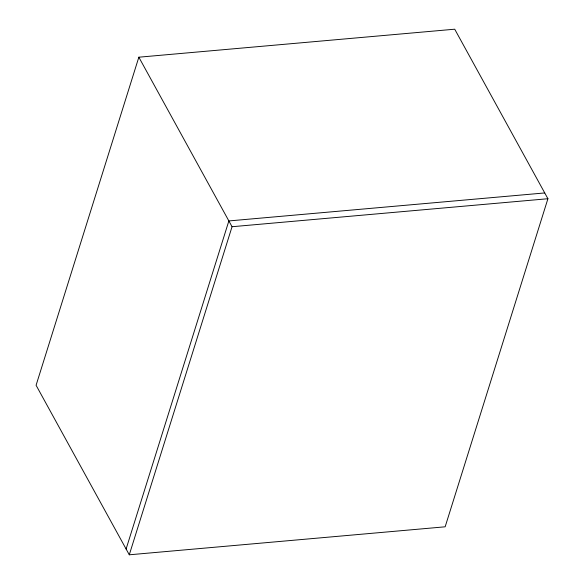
<?xml version="1.0" encoding="UTF-8"?>
<svg xmlns="http://www.w3.org/2000/svg" width="584" height="584" viewBox="0 0 584 584"><rect width="100%" height="100%" fill="white"/><g stroke="black" fill="none" stroke-linecap="round" stroke-linejoin="round"><path stroke-width="0.88" d="M138.846 57.195L36.084 385.272L129.283 554.8L445.154 526.804L547.916 198.728L454.717 29.2L138.846 57.195L232.045 226.723L129.283 554.8M126.1 549.011L228.862 220.934L544.733 192.939M232.045 226.723L547.916 198.728"/></g></svg>
